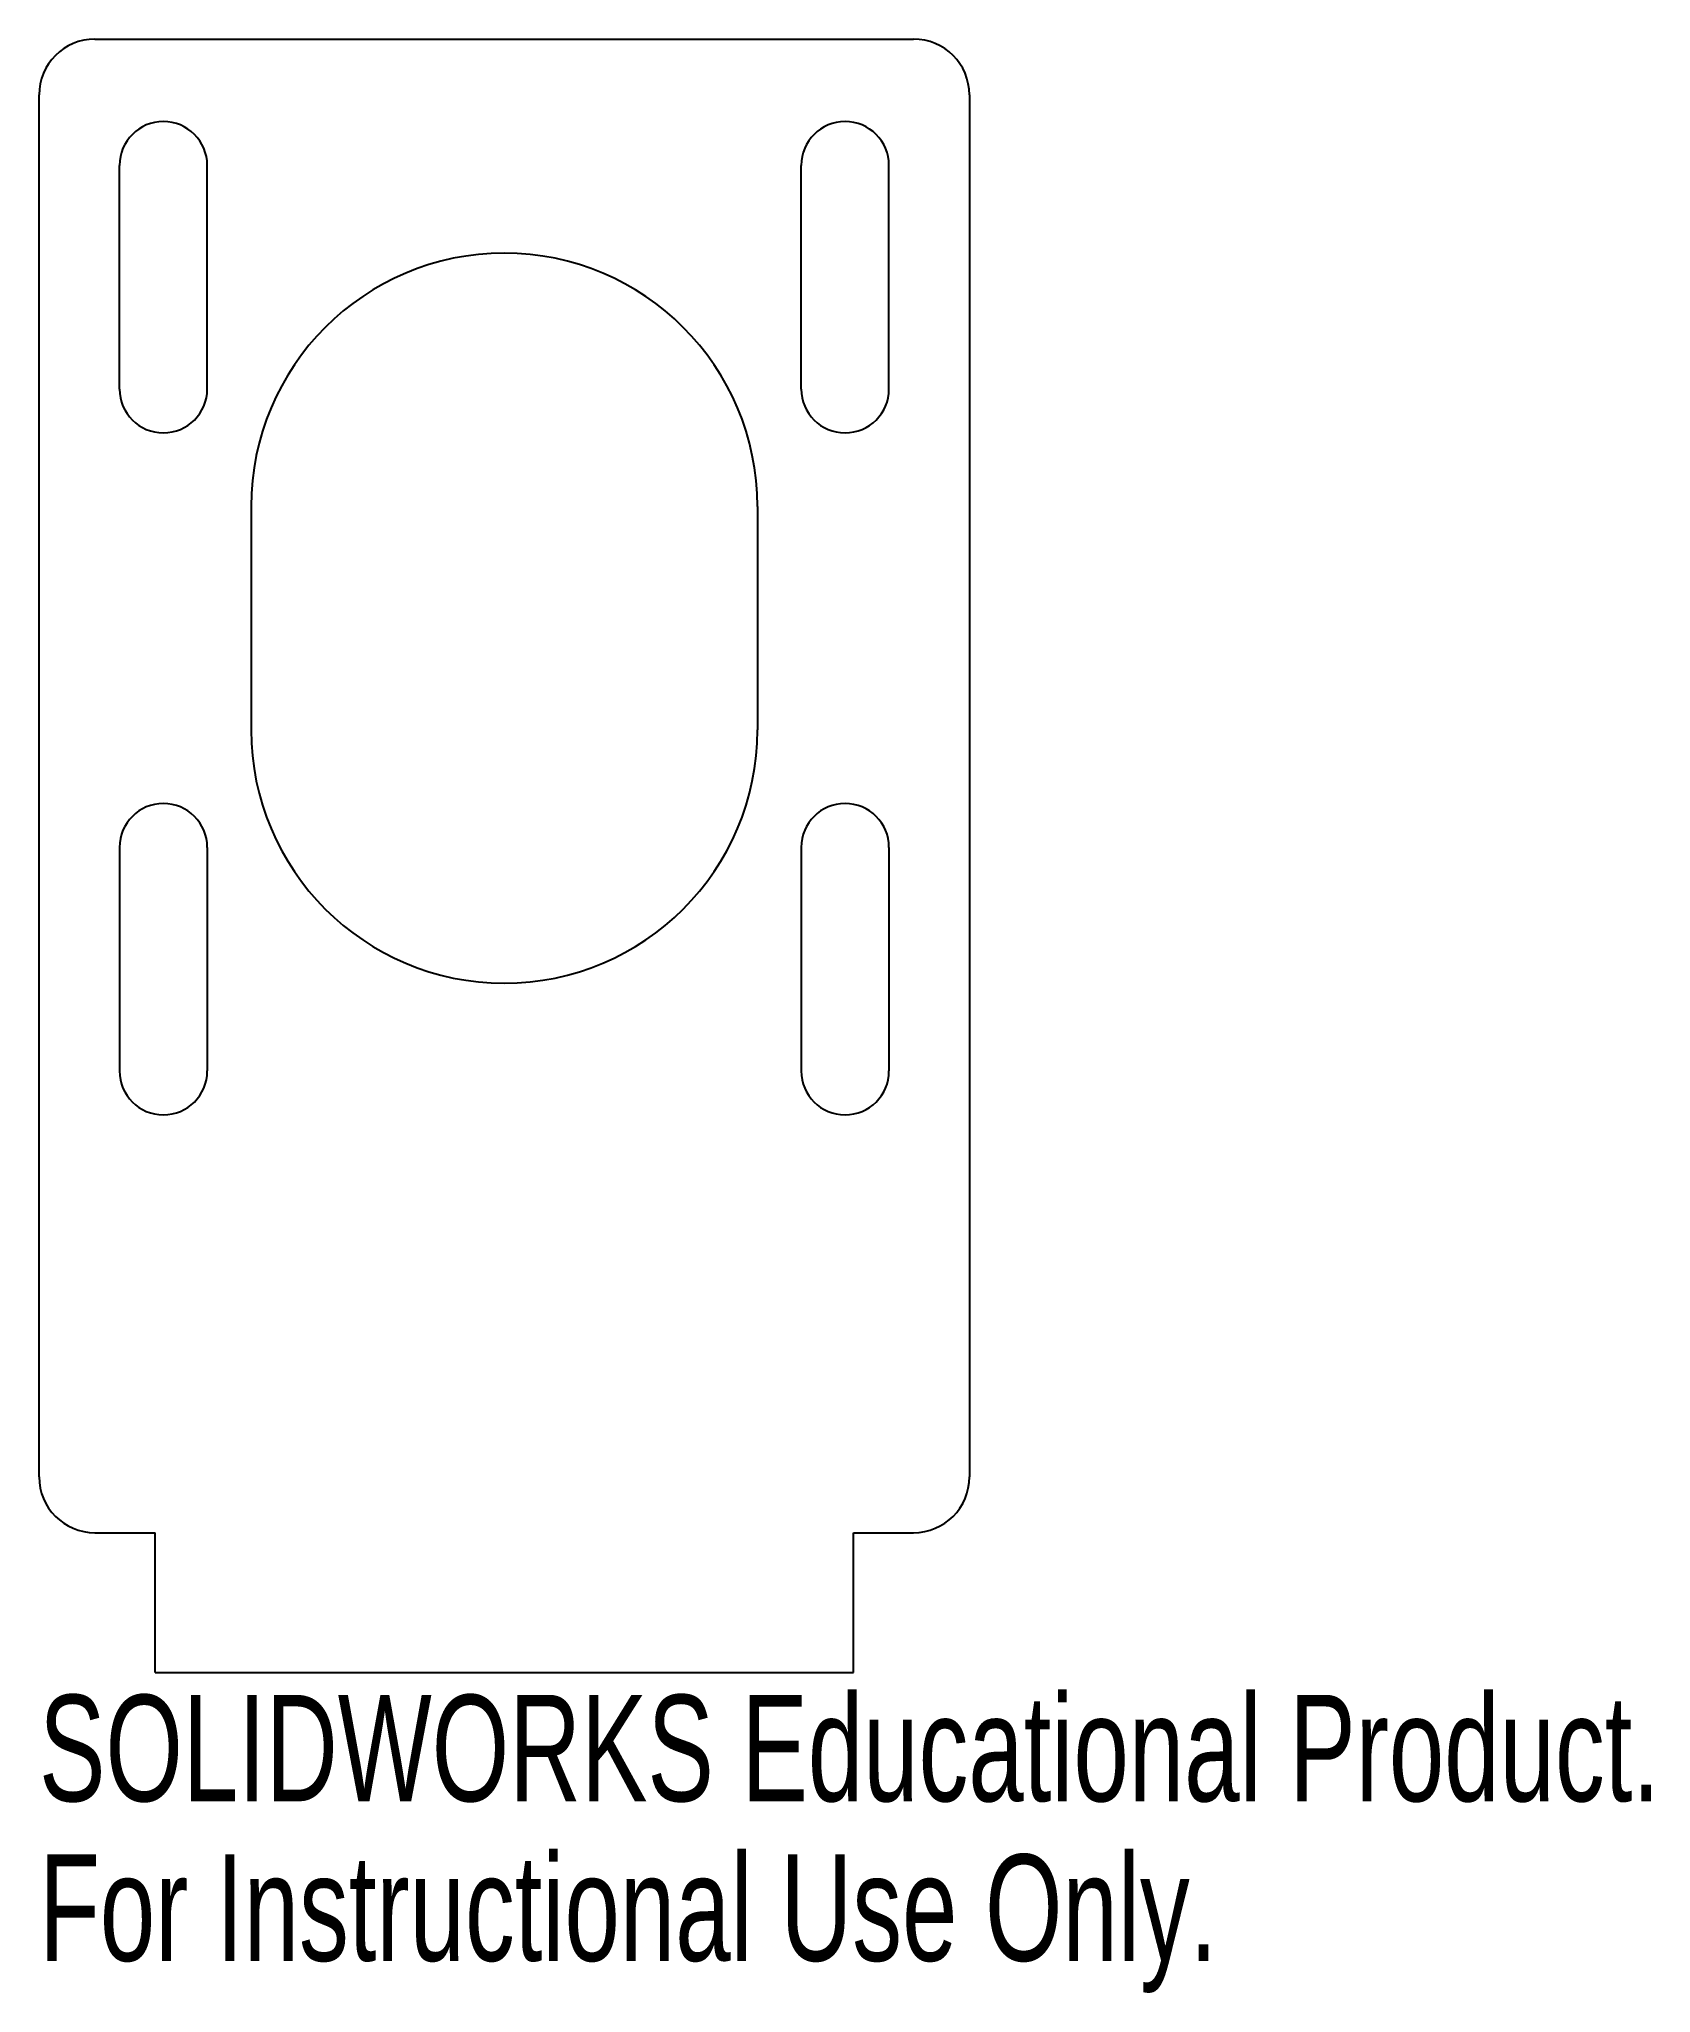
# Model space of a CAD drawing. Header units: inches. Extents: x -0.83 to 2.05, y -2.46 to 1.04.
import ezdxf

# ---------------------------------------------------------------- set-up
doc = ezdxf.new("R2010")
doc.units = ezdxf.units.IN
doc.header["$MEASUREMENT"] = 0
doc.styles.add('SLDTEXTSTYLE0', font='TXT', dxfattribs={"width": 0.7})

msp = doc.modelspace()

# ---------------------------------------------------------------- linework, layer by layer
at = {"color": 7, "linetype": 'Continuous', "lineweight": 25}
for p, q in [((-0.7325, 1.036), (0.7325, 1.036)), ((-0.8325, -1.536), (-0.8325, 0.936)), ((0.8325, 0.936), (0.8325, -1.536)), ((-0.6885, 0.41), (-0.6885, 0.81)), ((-0.5315, 0.41), (-0.5315, 0.81)), ((0.5315, 0.41), (0.5315, 0.81)), ((0.6885, 0.41), (0.6885, 0.81)), ((-0.453, 0.2), (-0.453, -0.2)), ((0.453, 0.2), (0.453, -0.2)), ((-0.6885, -0.41), (-0.6885, -0.81)), ((-0.5315, -0.41), (-0.5315, -0.81)), ((0.5315, -0.41), (0.5315, -0.81)), ((0.6885, -0.41), (0.6885, -0.81)), ((-0.7325, -1.636), (-0.625, -1.636)), ((-0.625, -1.886), (-0.625, -1.636)), ((0.625, -1.886), (0.625, -1.636)), ((0.625, -1.636), (0.7325, -1.636)), ((-0.625, -1.886), (0.625, -1.886))]:
    msp.add_line(p, q, dxfattribs=at)
for centre, radius, start, end in [((-0.7325, 0.936), 0.1, 90, 180), ((0.7325, 0.936), 0.1, 0, 90), ((-0.61, 0.81), 0.0785, 0, 180), ((0.61, 0.81), 0.0785, 0, 180), ((0, 0.2), 0.453, 0, 180), ((-0.61, 0.41), 0.0785, 180, 0), ((0.61, 0.41), 0.0785, 180, 0), ((0, -0.2), 0.453, 180, 0), ((-0.61, -0.41), 0.0785, 0, 180), ((0.61, -0.41), 0.0785, 0, 180), ((-0.61, -0.81), 0.0785, 180, 0), ((0.61, -0.81), 0.0785, 180, 0), ((-0.7325, -1.536), 0.1, 180, 270), ((0.7325, -1.536), 0.1, 270, 0)]:
    msp.add_arc(centre, radius, start, end, dxfattribs=at)

# ---------------------------------------------------------------- texts
at = {"color": 7, "linetype": 'Continuous', "char_height": 0.1903, "attachment_point": 1, "style": 'SLDTEXTSTYLE0'}
for s, insert in [('SOLIDWORKS Educational Product.', (-0.8325, -1.9261)), ('For Instructional Use Only.', (-0.8325, -2.2116))]:
    msp.add_mtext(s, dxfattribs=dict(at, insert=insert))

doc.saveas('drawing.dxf')
